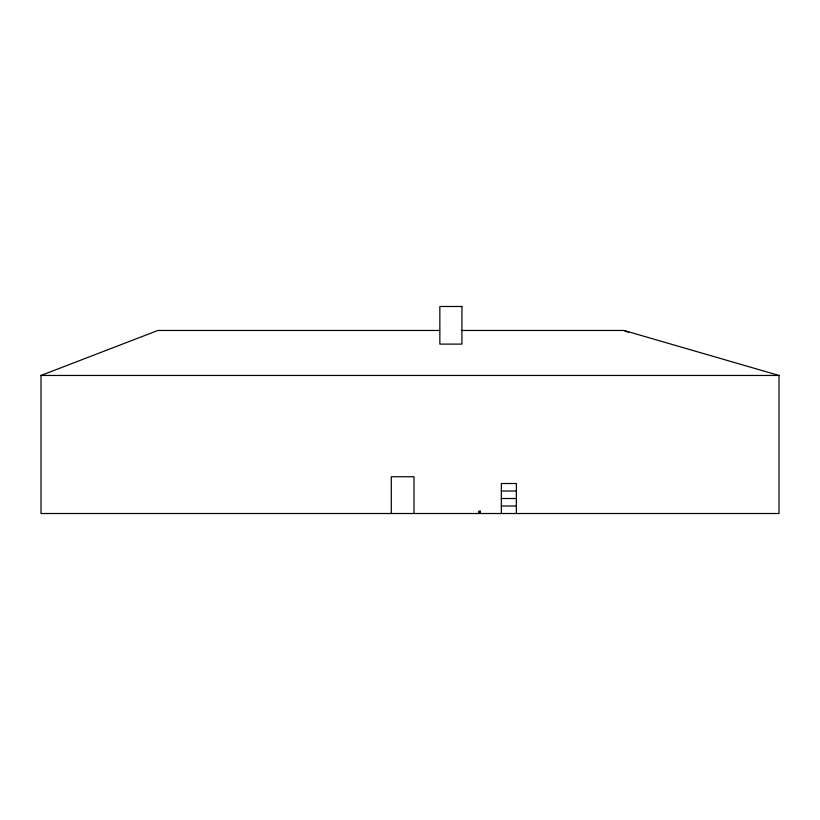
<?xml version="1.0" encoding="UTF-8"?>
<svg xmlns="http://www.w3.org/2000/svg" width="820" height="820" viewBox="0 0 820 820"><rect width="100%" height="100%" fill="white"/><g stroke="black" fill="none" stroke-linecap="round" stroke-linejoin="round"><path stroke-width="1.23" d="M461.301 330.46L623.918 330.46L779 375.457L779 513.515L41 513.515L41 375.457L157.911 330.46L439.53 330.46M41 375.457L779 375.457M501.358 491.016L516.364 491.016M501.358 498.509L516.364 498.509M501.358 506.012L516.364 506.012M479.075 511.639L480.325 511.639M479.075 512.264L480.325 512.264M479.075 512.889L480.325 512.889M623.918 330.46L628.673 332.315M516.364 513.515L516.364 483.513L501.358 483.513L501.358 513.515M480.325 513.515L480.325 511.014L479.075 511.014L479.075 513.515M479.331 512.264L479.331 513.515M414.008 513.515L414.008 476.748L391.294 476.748L391.294 513.515M461.937 306.485L439.848 306.485L439.848 344.103L461.937 344.103L461.937 306.485"/></g></svg>
